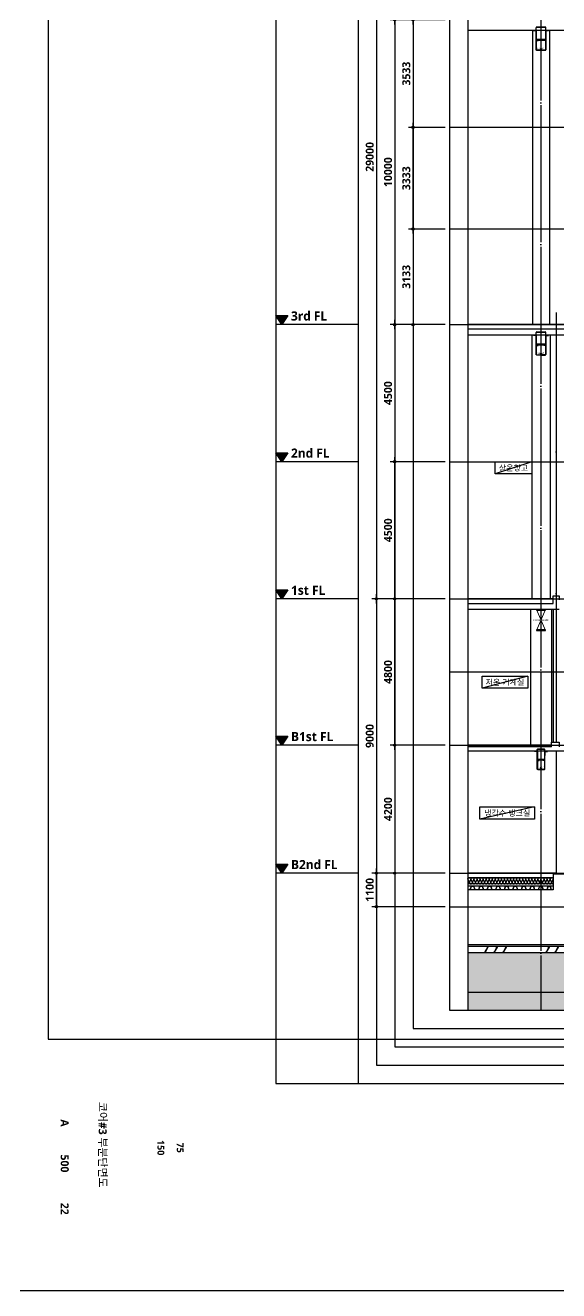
# Model space of a CAD drawing. Header units: millimetres. Extents: x 0 to 356400, y 0 to 68257.
# Drawn here: x 89850 to 107356, y 0 to 41518 of the extents above; entities that cross this region are included whole.
import ezdxf
from ezdxf.enums import TextEntityAlignment as Align

# ---------------------------------------------------------------- set-up
doc = ezdxf.new("R2010")
doc.units = ezdxf.units.MM
doc.header["$LTSCALE"] = 75
doc.linetypes.add('CEN', pattern=[62, 60, -1, 0, -1])
doc.layers.get('Defpoints').update_dxf_attribs({"color": 161})
for name, color, linetype in [('##좌굴방지', 6, 'Continuous'), ('8', 8, 'Continuous'), ('A-ANNO-GRA2', 4, 'Continuous'), ('A-ANNO-TEXT1', 7, 'Continuous'), ('A-ANNO-TITL', 7, 'Continuous'), ('A-CEN', 1, 'CEN'), ('A-FIN-TYP1', 6, 'Continuous'), ('A-FLOR-GW', 6, 'Continuous'), ('A-INSUL', 9, 'Continuous'), ('A-SECT-DRBD', 4, 'Continuous'), ('A-SECT-MATR1', 4, 'Continuous'), ('A-SECT-MATR1-PAT', 8, 'Continuous'), ('A-SECT-MATR2', 6, 'Continuous'), ('A-ST-AXIS-CEN', 252, 'CEN'), ('A-ST-AXIS-DIM', 7, 'Continuous'), ('A-ST-CONC', 2, 'Continuous'), ('ELE3', 4, 'Continuous'), ('철골', 2, 'Continuous')]:
    doc.layers.add(name, color=color, linetype=linetype)
doc.layers.add('A-XXXX-NPLT', color=144, linetype='Continuous', lineweight=15, plot=False)
for name, color, linetype, plot in [('Defpoint', 161, 'Continuous', False), ('G(그리드1)', 185, 'Continuous', False), ('G(그리드2)', 235, 'Continuous', False)]:
    doc.layers.add(name, color=color, linetype=linetype, plot=plot)
doc.styles.add('SH_대대리576', font='')
doc.styles.add('SH_진천_나눔', font='NanumGothicBold.ttf')
doc.styles.get("Standard").update_dxf_attribs({"font": 'arial.ttf'})
doc.styles.add('맑은고딕', font='malgun.ttf')
doc.styles.add('성본리_나눔BO', font='')
doc.styles.get('SH_대대리576').set_extended_font_data('NanumGothic', bold=True)
doc.styles.get('성본리_나눔BO').set_extended_font_data('NanumGothic', bold=True)
doc.dimstyles.new('SHP 75', dxfattribs={"dimscale": 75, "dimtxt": 3.5, "dimasz": 1, "dimexe": 2, "dimexo": 2, "dimgap": 1, "dimtad": 1, "dimdec": 0, "dimzin": 0, "dimdsep": 46, "dimtxsty": 'SH_대대리576', "dimblk": 'DIMDOT', "dimcen": 0.09, "dimclrd": 256, "dimclre": 256, "dimclrt": 3, "dimadec": 0, "dimazin": 1, "dimtfac": 1, "dimtdec": 0, "dimtix": 1, "dimtmove": 2, "dimatfit": 0, "dimldrblk": 'DIMDOT', "dimfxl": 1, "dimtfillclr": 3, "dimtolj": 1, "dimtzin": 0, "dimlwd": -1, "dimlwe": -1, "dimarcsym": 0})
pattern_1 = [(45, (-6816.6069, -6684.5902), (-0.25, 0.25), [])]
pattern_2 = [(45, (-26621.6069, -1604.5902), (-0.25, 0.25), [])]

# ---------------------------------------------------------------- blocks, each defined once
blk = doc.blocks.new('DIMDOT')
at = {"color": 0}
blk.add_line((-2, 0), (2, 0), dxfattribs=at)
for radius in [0.5, 0.25]:
    blk.add_circle((0, 0), radius, dxfattribs=at)
blk = doc.blocks.new('*D1391')
at = {"layer": 'A-ST-AXIS-DIM'}
for p, q in [((103625, 41700), (101825, 41700)), ((101975, 41625), (101975, 31775)), ((103625, 31700), (101825, 31700))]:
    blk.add_line(p, q, dxfattribs=at)
at = {"layer": 'Defpoints', "color": 0}
for p in [(103775, 41700), (101975, 31700), (103775, 31700)]:
    blk.add_point(p, dxfattribs=at)
at = {"layer": 'A-ST-AXIS-DIM', "linetype": 'ByBlock', "xscale": 75, "yscale": 75, "zscale": 75}
for p, rotation in [((101975, 41700), 90), ((101975, 31700), 270)]:
    blk.add_blockref('DIMDOT', p, dxfattribs=dict(at, rotation=rotation))
at = {"layer": 'A-ST-AXIS-DIM', "color": 3, "insert": (101756, 36700), "char_height": 262.5, "attachment_point": 5, "rotation": 90, "style": 'SH_진천_나눔'}
blk.add_mtext('\\A1;10000', dxfattribs=at)
blk = doc.blocks.new('*D1392')
at = {"layer": 'A-ST-AXIS-DIM'}
for p, q in [((103625, 27200), (101825, 27200)), ((101975, 22775), (101975, 27125)), ((103625, 22700), (101825, 22700))]:
    blk.add_line(p, q, dxfattribs=at)
at = {"layer": 'Defpoints', "color": 0}
for p in [(101975, 27200), (103775, 27200), (103775, 22700)]:
    blk.add_point(p, dxfattribs=at)
at = {"layer": 'A-ST-AXIS-DIM', "linetype": 'ByBlock', "xscale": 75, "yscale": 75, "zscale": 75}
for p, rotation in [((101975, 27200), 90), ((101975, 22700), 270)]:
    blk.add_blockref('DIMDOT', p, dxfattribs=dict(at, rotation=rotation))
at = {"layer": 'A-ST-AXIS-DIM', "color": 3, "insert": (101756, 24950), "char_height": 262.5, "attachment_point": 5, "rotation": 90, "style": 'SH_진천_나눔'}
blk.add_mtext('\\A1;4500', dxfattribs=at)
blk = doc.blocks.new('*D1393')
at = {"layer": 'A-ST-AXIS-DIM'}
for p, q in [((103625, 17900), (101825, 17900)), ((101975, 17825), (101975, 13775)), ((103625, 13700), (101825, 13700))]:
    blk.add_line(p, q, dxfattribs=at)
at = {"layer": 'Defpoints', "color": 0}
for p in [(103775, 17900), (101975, 13700), (103775, 13700)]:
    blk.add_point(p, dxfattribs=at)
at = {"layer": 'A-ST-AXIS-DIM', "linetype": 'ByBlock', "xscale": 75, "yscale": 75, "zscale": 75}
for p, rotation in [((101975, 17900), 90), ((101975, 13700), 270)]:
    blk.add_blockref('DIMDOT', p, dxfattribs=dict(at, rotation=rotation))
at = {"layer": 'A-ST-AXIS-DIM', "color": 3, "insert": (101756, 15800), "char_height": 262.5, "attachment_point": 5, "rotation": 90, "style": 'SH_진천_나눔'}
blk.add_mtext('\\A1;4200', dxfattribs=at)
blk = doc.blocks.new('*D1394')
at = {"layer": 'A-ST-AXIS-DIM'}
for p, q in [((103625, 22700), (101825, 22700)), ((101975, 17975), (101975, 22625)), ((103625, 17900), (101825, 17900))]:
    blk.add_line(p, q, dxfattribs=at)
at = {"layer": 'Defpoints', "color": 0}
for p in [(101975, 22700), (103775, 22700), (103775, 17900)]:
    blk.add_point(p, dxfattribs=at)
at = {"layer": 'A-ST-AXIS-DIM', "linetype": 'ByBlock', "xscale": 75, "yscale": 75, "zscale": 75}
for p, rotation in [((101975, 22700), 90), ((101975, 17900), 270)]:
    blk.add_blockref('DIMDOT', p, dxfattribs=dict(at, rotation=rotation))
at = {"layer": 'A-ST-AXIS-DIM', "color": 3, "insert": (101755, 20300), "char_height": 262.5, "attachment_point": 5, "rotation": 90, "style": 'SH_진천_나눔'}
blk.add_mtext('\\A1;4800', dxfattribs=at)
blk = doc.blocks.new('*D1395')
at = {"layer": 'A-ST-AXIS-DIM'}
for p, q in [((103625, 13700), (101225, 13700)), ((101375, 12675), (101375, 13625)), ((103625, 12600), (101225, 12600))]:
    blk.add_line(p, q, dxfattribs=at)
at = {"layer": 'Defpoints', "color": 0}
for p in [(101375, 13700), (103775, 13700), (103775, 12600)]:
    blk.add_point(p, dxfattribs=at)
at = {"layer": 'A-ST-AXIS-DIM', "linetype": 'ByBlock', "xscale": 75, "yscale": 75, "zscale": 75}
for p, rotation in [((101375, 13700), 90), ((101375, 12600), 270)]:
    blk.add_blockref('DIMDOT', p, dxfattribs=dict(at, rotation=rotation))
at = {"layer": 'A-ST-AXIS-DIM', "color": 3, "insert": (101156, 13150), "char_height": 262.5, "attachment_point": 5, "rotation": 90, "style": 'SH_진천_나눔'}
blk.add_mtext('\\A1;1100', dxfattribs=at)
blk = doc.blocks.new('*D1396')
at = {"layer": 'A-ST-AXIS-DIM'}
for p, q in [((103625, 51700), (101225, 51700)), ((101375, 51625), (101375, 22775)), ((103625, 22700), (101225, 22700))]:
    blk.add_line(p, q, dxfattribs=at)
at = {"layer": 'Defpoints', "color": 0}
for p in [(103775, 51700), (101375, 22700), (103775, 22700)]:
    blk.add_point(p, dxfattribs=at)
at = {"layer": 'A-ST-AXIS-DIM', "linetype": 'ByBlock', "xscale": 75, "yscale": 75, "zscale": 75}
for p, rotation in [((101375, 51700), 90), ((101375, 22700), 270)]:
    blk.add_blockref('DIMDOT', p, dxfattribs=dict(at, rotation=rotation))
at = {"layer": 'A-ST-AXIS-DIM', "color": 3, "insert": (101155, 37200), "char_height": 262.5, "attachment_point": 5, "rotation": 90, "style": 'SH_진천_나눔'}
blk.add_mtext('\\A1;29000', dxfattribs=at)
blk = doc.blocks.new('*D1397')
at = {"layer": 'A-ST-AXIS-DIM'}
for p, q in [((103625, 22700), (101225, 22700)), ((101375, 22625), (101375, 13775)), ((103625, 13700), (101225, 13700))]:
    blk.add_line(p, q, dxfattribs=at)
at = {"layer": 'Defpoints', "color": 0}
for p in [(103775, 22700), (101375, 13700), (103775, 13700)]:
    blk.add_point(p, dxfattribs=at)
at = {"layer": 'A-ST-AXIS-DIM', "linetype": 'ByBlock', "xscale": 75, "yscale": 75, "zscale": 75}
for p, rotation in [((101375, 22700), 90), ((101375, 13700), 270)]:
    blk.add_blockref('DIMDOT', p, dxfattribs=dict(at, rotation=rotation))
at = {"layer": 'A-ST-AXIS-DIM', "color": 3, "insert": (101155, 18200), "char_height": 262.5, "attachment_point": 5, "rotation": 90, "style": 'SH_진천_나눔'}
blk.add_mtext('\\A1;9000', dxfattribs=at)
blk = doc.blocks.new('*D1407')
at = {"layer": 'A-ST-AXIS-DIM'}
for p, q in [((103625, 31700), (101825, 31700)), ((101975, 31625), (101975, 27275)), ((103625, 27200), (101825, 27200))]:
    blk.add_line(p, q, dxfattribs=at)
at = {"layer": 'Defpoints', "color": 0}
for p in [(103775, 31700), (101975, 27200), (103775, 27200)]:
    blk.add_point(p, dxfattribs=at)
at = {"layer": 'A-ST-AXIS-DIM', "linetype": 'ByBlock', "xscale": 75, "yscale": 75, "zscale": 75}
for p, rotation in [((101975, 31700), 90), ((101975, 27200), 270)]:
    blk.add_blockref('DIMDOT', p, dxfattribs=dict(at, rotation=rotation))
at = {"layer": 'A-ST-AXIS-DIM', "color": 3, "insert": (101756, 29450), "char_height": 262.5, "attachment_point": 5, "rotation": 90, "style": 'SH_진천_나눔'}
blk.add_mtext('\\A1;4500', dxfattribs=at)
blk = doc.blocks.new('*D2237')
at = {"layer": 'A-ST-AXIS-DIM'}
for p, q in [((103625, 38167), (102425, 38167)), ((102575, 34908), (102575, 38092)), ((103625, 34833), (102425, 34833))]:
    blk.add_line(p, q, dxfattribs=at)
at = {"layer": 'Defpoints', "color": 0}
for p in [(102575, 38167), (103775, 38167), (103775, 34833)]:
    blk.add_point(p, dxfattribs=at)
at = {"layer": 'A-ST-AXIS-DIM', "linetype": 'ByBlock', "xscale": 75, "yscale": 75, "zscale": 75}
for p, rotation in [((102575, 38167), 90), ((102575, 34833), 270)]:
    blk.add_blockref('DIMDOT', p, dxfattribs=dict(at, rotation=rotation))
at = {"layer": 'A-ST-AXIS-DIM', "color": 3, "insert": (102355, 36500), "char_height": 262.5, "attachment_point": 5, "rotation": 90, "style": 'SH_진천_나눔'}
blk.add_mtext('\\A1;3333', dxfattribs=at)
blk = doc.blocks.new('*D2238')
at = {"layer": 'A-ST-AXIS-DIM'}
for p, q in [((103625, 34833), (102425, 34833)), ((102575, 34758), (102575, 31775)), ((103625, 31700), (102425, 31700))]:
    blk.add_line(p, q, dxfattribs=at)
at = {"layer": 'Defpoints', "color": 0}
for p in [(103775, 34833), (102575, 31700), (103775, 31700)]:
    blk.add_point(p, dxfattribs=at)
at = {"layer": 'A-ST-AXIS-DIM', "linetype": 'ByBlock', "xscale": 75, "yscale": 75, "zscale": 75}
for p, rotation in [((102575, 34833), 90), ((102575, 31700), 270)]:
    blk.add_blockref('DIMDOT', p, dxfattribs=dict(at, rotation=rotation))
at = {"layer": 'A-ST-AXIS-DIM', "color": 3, "insert": (102355, 33267), "char_height": 262.5, "attachment_point": 5, "rotation": 90, "style": 'SH_진천_나눔'}
blk.add_mtext('\\A1;3133', dxfattribs=at)
blk = doc.blocks.new('Level - GL_Architecture-538196-단면도-1')
at = {"layer": 'A-ST-AXIS-DIM'}
blk.add_hatch(color=256, dxfattribs=at).paths.add_polyline_path([(-50691, 1188), (-49899, 0), (-49107, 1188)], flags=0)
for p, q in [((-50691, 1188), (-49107, 1188)), ((-49899, 0), (-50691, 1188)), ((-49107, 1188), (-49899, 0)), ((-39756, 0), (-50691, 0))]:
    blk.add_line(p, q, dxfattribs=at)
blk = doc.blocks.new('*D5247')
at = {"layer": 'A-ST-AXIS-DIM'}
for p, q in [((103625, 41700), (102425, 41700)), ((102575, 41625), (102575, 38242)), ((103625, 38167), (102425, 38167))]:
    blk.add_line(p, q, dxfattribs=at)
at = {"layer": 'Defpoints', "color": 0}
for p in [(103775, 41700), (102575, 38167), (103775, 38167)]:
    blk.add_point(p, dxfattribs=at)
at = {"layer": 'A-ST-AXIS-DIM', "linetype": 'ByBlock', "xscale": 75, "yscale": 75, "zscale": 75}
for p, rotation in [((102575, 41700), 90), ((102575, 38167), 270)]:
    blk.add_blockref('DIMDOT', p, dxfattribs=dict(at, rotation=rotation))
at = {"layer": 'A-ST-AXIS-DIM', "color": 3, "insert": (102355, 39933), "char_height": 262.5, "attachment_point": 5, "rotation": 90, "style": 'SH_진천_나눔'}
blk.add_mtext('\\A1;3533', dxfattribs=at)
blk = doc.blocks.new('G$C3707BF29')
h = blk.add_hatch()
h.set_pattern_fill('ANSI31', color=252, scale=0.1, angle=45, style=0)
h.set_pattern_definition(pattern_1)
h.paths.add_polyline_path([(84, 594), (84, 629), (90, 629), (90, 594)])
h = blk.add_hatch()
h.set_pattern_fill('ANSI31', color=252, scale=0.1, angle=45, style=0)
h.set_pattern_definition(pattern_1)
h.paths.add_polyline_path([(184, 675), (234, 675), (234, 669), (184, 669)])
h = blk.add_hatch()
h.set_pattern_fill('ANSI31', color=252, scale=0.1, angle=45, style=0)
h.set_pattern_definition(pattern_1)
h.paths.add_polyline_path([(334, 594), (334, 629), (328, 629), (328, 594)])
at = {"layer": '##좌굴방지'}
for points in [[(328, 302), (90, 302), (90, 296), (150, 296), (150, 302)], [(98, 302), (98, 342), (320, 342), (320, 302)], [(328, 302), (328, 296), (268, 296), (268, 302)]]:
    blk.add_lwpolyline(points, dxfattribs=at)
at = {"color": 2, "linetype": 'Continuous'}
for p, q in [((84, 594), (84, 654)), ((84, 594), (90, 594)), ((90, 594), (90, 654)), ((105, 675), (313, 675)), ((105, 669), (313, 669)), ((328, 594), (328, 654)), ((334, 594), (328, 594)), ((334, 594), (334, 654))]:
    blk.add_line(p, q, dxfattribs=at)
at = {"color": 7, "linetype": 'Continuous'}
for p, q in [((84, 575), (84, 465)), ((334, 575), (334, 465))]:
    blk.add_line(p, q, dxfattribs=at)
at = {"color": 3, "linetype": 'Continuous'}
for p, q in [((109, 675), (109, 684)), ((109, 684), (309, 684)), ((109, 675), (309, 675)), ((309, 675), (309, 684))]:
    blk.add_line(p, q, dxfattribs=at)
at = {"color": 2, "linetype": 'Continuous'}
for points in [[(191, 54), (196, 56), (208, 24, -0.520567), (191, 0), (102, 0, -0.414214), (84, 18), (84, 580, 0.413373), (70, 594), (0, 594), (0, 600), (70, 600, -0.413938), (90, 580), (90, 18, 0.414214), (102, 6), (191, 6, 0.520567), (202, 22)], [(227, 54), (222, 56), (210, 24, 0.520567), (227, 0), (316, 0, 0.414214), (334, 18), (334, 580, -0.413373), (348, 594), (418, 594), (418, 600), (348, 600, 0.413938), (328, 580), (328, 18, -0.414214), (316, 6), (227, 6, -0.520567), (216, 22)]]:
    blk.add_lwpolyline(points, format="xyb", close=True, dxfattribs=at)
for centre, radius, start, end in [((105, 654), 21, 90, 180), ((105, 654), 15, 90, 180), ((313, 654), 21, 0, 90), ((313, 654), 15, 0, 90)]:
    blk.add_arc(centre, radius, start, end, dxfattribs=at)
at = {"layer": 'Defpoint', "linetype": 'Continuous'}
for s, p in [('AG8B (-1)', (102, 73)), ('250 X 750', (102, 33))]:
    blk.add_text(s, height=30, dxfattribs=at).set_placement(p, align=Align.MIDDLE_LEFT)
blk = doc.blocks.new('G$C1B3F12B4')
at = {"layer": 'A-XXXX-NPLT'}
for p, q in [((112, 0), (412, 692)), ((412, 0), (112, 692))]:
    blk.add_line(p, q, dxfattribs=at)
at = {"layer": '철골', "ltscale": 3}
blk.add_lwpolyline([(112, 692), (112, 672), (227, 672, -0.414214), (255, 644), (255, 48, -0.414214), (227, 20), (112, 20), (112, 0), (412, 0), (412, 20), (296, 20, -0.414214), (268, 48), (268, 644, -0.414214), (296, 672), (412, 672), (412, 692)], format="xyb", close=True, dxfattribs=at)
at = {"layer": 'A-XXXX-NPLT', "style": '맑은고딕'}
blk.add_text('1 SG24(692x300)', height=50, dxfattribs=at).set_placement((258, 338), align=Align.MIDDLE)
blk = doc.blocks.new('G$C802A568B')
h = blk.add_hatch()
h.set_pattern_fill('ANSI31', color=252, scale=0.1, angle=45, style=0)
h.set_pattern_definition(pattern_2)
h.paths.add_polyline_path([(84, 645), (84, 695), (90, 695), (90, 645)])
h = blk.add_hatch()
h.set_pattern_fill('ANSI31', color=252, scale=0.1, angle=45, style=0)
h.set_pattern_definition(pattern_2)
h.paths.add_polyline_path([(219, 760), (269, 760), (269, 754), (219, 754)])
h = blk.add_hatch()
h.set_pattern_fill('ANSI31', color=252, scale=0.1, angle=45, style=0)
h.set_pattern_definition(pattern_2)
h.paths.add_polyline_path([(404, 645), (404, 695), (398, 695), (398, 645)])
at = {"layer": '##좌굴방지'}
for points in [[(398, 322), (90, 322), (90, 316), (150, 316), (150, 322)], [(98, 322), (98, 362), (390, 362), (390, 322)], [(398, 322), (398, 316), (338, 316), (338, 322)]]:
    blk.add_lwpolyline(points, dxfattribs=at)
at = {"color": 2, "linetype": 'Continuous'}
for p, q in [((84, 645), (84, 739)), ((84, 645), (90, 645)), ((90, 645), (90, 739)), ((105, 760), (383, 760)), ((105, 754), (383, 754)), ((398, 645), (398, 739)), ((404, 645), (398, 645)), ((404, 645), (404, 739))]:
    blk.add_line(p, q, dxfattribs=at)
at = {"color": 7, "linetype": 'Continuous'}
for p, q in [((84, 625), (84, 515)), ((404, 625), (404, 515))]:
    blk.add_line(p, q, dxfattribs=at)
at = {"color": 3, "linetype": 'Continuous'}
for p, q in [((109, 760), (109, 766)), ((109, 766), (379, 766)), ((109, 760), (379, 760)), ((379, 760), (379, 766))]:
    blk.add_line(p, q, dxfattribs=at)
at = {"color": 2, "linetype": 'Continuous'}
for points in [[(226, 54), (231, 56), (243, 24, -0.520567), (226, 0), (102, 0, -0.414214), (84, 18), (84, 630, 0.413373), (70, 644), (0, 644), (0, 650), (70, 650, -0.413938), (90, 630), (90, 18, 0.414214), (102, 6), (226, 6, 0.520567), (237, 22)], [(262, 54), (257, 56), (245, 24, 0.520567), (262, 0), (386, 0, 0.414214), (404, 18), (404, 630, -0.413373), (418, 644), (488, 644), (488, 650), (418, 650, 0.413938), (398, 630), (398, 18, -0.414214), (386, 6), (262, 6, -0.520567), (251, 22)]]:
    blk.add_lwpolyline(points, format="xyb", close=True, dxfattribs=at)
for centre, radius, start, end in [((105, 739), 21, 90, 180), ((105, 739), 15, 90, 180), ((383, 739), 21, 0, 90), ((383, 739), 15, 0, 90)]:
    blk.add_arc(centre, radius, start, end, dxfattribs=at)
at = {"layer": 'Defpoint', "linetype": 'Continuous'}
for s, p in [('AG1B (1,3,4)', (102, 73)), ('320 X 850', (102, 33))]:
    blk.add_text(s, height=30, dxfattribs=at).set_placement(p, align=Align.MIDDLE_LEFT)

msp = doc.modelspace()

# ---------------------------------------------------------------- hatches: boundary and pattern name
at = {"layer": '8', "transparency": 33554687}
h = msp.add_hatch(color=256, dxfattribs=at)
h.dxf.hatch_style = 1
h.paths.add_polyline_path([(104375, 11090), (104375, 9800), (104375, 9200), (121675, 9200), (121675, 10240), (116815, 10240), (116815, 10310), (108592.2, 10310), (107812.2, 11090)])

# ---------------------------------------------------------------- linework, layer by layer
at = {"layer": '8'}
msp.add_lwpolyline([(104375, 11090), (104375, 9800), (104375, 9200), (121675, 9200), (121675, 10240), (116815, 10240), (116815, 10310), (108592.2, 10310), (107812.2, 11090)], close=True, dxfattribs=at)
at = {"layer": 'A-ANNO-GRA2'}
for points in [[(105273.5, 27200), (106473.5, 27200), (106473.5, 26801.8), (105273.5, 26801.8)], [(104842.1, 20165), (106342.1, 20165), (106342.1, 19766.9), (104842.1, 19766.9)], [(104765.2, 15874.1), (106565.2, 15874.1), (106565.2, 15475.9), (104765.2, 15475.9)]]:
    msp.add_lwpolyline(points, close=True, dxfattribs=at)
at = {"layer": 'A-CEN'}
for p, q in [((107275, 32100), (107275, 21900)), ((103775, 31700), (121675, 31700)), ((103775, 27200), (121675, 27200)), ((103775, 22700), (121675, 22700)), ((103775, 20300), (121675, 20300)), ((103775, 17900), (121675, 17900)), ((103775, 13700), (121675, 13700)), ((103775, 12600), (112425, 12600))]:
    msp.add_line(p, q, dxfattribs=at)
for points in [[(121675, 38166.7), (103775, 38166.7)], [(121675, 34833.3), (103775, 34833.3)]]:
    msp.add_lwpolyline(points, dxfattribs=at)
at = {"layer": 'A-FIN-TYP1'}
for p, q in [((110275, 31700), (104375, 31700)), ((107175, 22700), (104375, 22700))]:
    msp.add_line(p, q, dxfattribs=at)
at = {"layer": 'A-FLOR-GW'}
for p, q in [((107275, 31400), (107275, 22800)), ((107275, 22350), (107275, 18000)), ((107275, 17700), (107275, 13670))]:
    msp.add_line(p, q, dxfattribs=at)
at = {"layer": 'A-INSUL'}
msp.add_lwpolyline([(104375, 13350, 0.4142136), (104425, 13400), (104375, 13500, -0.4142136), (104425, 13550, -0.4142136), (104475, 13500), (104425, 13400, 0.4142136), (104475, 13350, 0.4142136), (104525, 13400), (104475, 13500, -0.4142136), (104525, 13550, -0.4142136), (104575, 13500), (104525, 13400, 0.4142136), (104575, 13350, 0.4142136), (104625, 13400), (104575, 13500, -0.4142136), (104625, 13550, -0.4142136), (104675, 13500), (104625, 13400, 0.4142136), (104675, 13350, 0.4142136), (104725, 13400), (104675, 13500, -0.4142136), (104725, 13550, -0.4142136), (104775, 13500), (104725, 13400, 0.4142136), (104775, 13350, 0.4142136), (104825, 13400), (104775, 13500, -0.4142136), (104825, 13550, -0.4142136), (104875, 13500), (104825, 13400, 0.4142136), (104875, 13350, 0.4142136), (104925, 13400), (104875, 13500, -0.4142136), (104925, 13550, -0.4142136), (104975, 13500), (104925, 13400, 0.4142136), (104975, 13350, 0.4142136), (105025, 13400), (104975, 13500, -0.4142136), (105025, 13550, -0.4142136), (105075, 13500), (105025, 13400, 0.4142136), (105075, 13350, 0.4142136), (105125, 13400), (105075, 13500, -0.4142136), (105125, 13550, -0.4142136), (105175, 13500), (105125, 13400, 0.4142136), (105175, 13350, 0.4142136), (105225, 13400), (105175, 13500, -0.4142136), (105225, 13550, -0.4142136), (105275, 13500), (105225, 13400, 0.4142136), (105275, 13350, 0.4142136), (105325, 13400), (105275, 13500, -0.4142136), (105325, 13550, -0.4142136), (105375, 13500), (105325, 13400, 0.4142136), (105375, 13350, 0.4142136), (105425, 13400), (105375, 13500, -0.4142136), (105425, 13550, -0.4142136), (105475, 13500), (105425, 13400, 0.4142136), (105475, 13350, 0.4142136), (105525, 13400), (105475, 13500, -0.4142136), (105525, 13550, -0.4142136), (105575, 13500), (105525, 13400, 0.4142136), (105575, 13350, 0.4142136), (105625, 13400), (105575, 13500, -0.4142136), (105625, 13550, -0.4142136), (105675, 13500), (105625, 13400, 0.4142136), (105675, 13350, 0.4142136), (105725, 13400), (105675, 13500, -0.4142136), (105725, 13550, -0.4142136), (105775, 13500), (105725, 13400, 0.4142136), (105775, 13350, 0.4142136), (105825, 13400), (105775, 13500, -0.4142136), (105825, 13550, -0.4142136), (105875, 13500), (105825, 13400, 0.4142136), (105875, 13350, 0.4142136), (105925, 13400), (105875, 13500, -0.4142136), (105925, 13550, -0.4142136), (105975, 13500), (105925, 13400, 0.4142136), (105975, 13350, 0.4142136), (106025, 13400), (105975, 13500, -0.4142136), (106025, 13550, -0.4142136), (106075, 13500), (106025, 13400, 0.4142136), (106075, 13350, 0.4142136), (106125, 13400), (106075, 13500, -0.4142136), (106125, 13550, -0.4142136), (106175, 13500), (106125, 13400, 0.4142136), (106175, 13350, 0.4142136), (106225, 13400), (106175, 13500, -0.4142136), (106225, 13550, -0.4142136), (106275, 13500), (106225, 13400, 0.4142136), (106275, 13350, 0.4142136), (106325, 13400), (106275, 13500, -0.4142136), (106325, 13550, -0.4142136), (106375, 13500), (106325, 13400, 0.4142136), (106375, 13350, 0.4142136), (106425, 13400), (106375, 13500, -0.4142136), (106425, 13550, -0.4142136), (106475, 13500), (106425, 13400, 0.4142136), (106475, 13350, 0.4142136), (106525, 13400), (106475, 13500, -0.4142136), (106525, 13550, -0.4142136), (106575, 13500), (106525, 13400, 0.4142136), (106575, 13350, 0.4142136), (106625, 13400), (106575, 13500, -0.4142136), (106625, 13550, -0.4142136), (106675, 13500), (106625, 13400, 0.4142136), (106675, 13350, 0.4142136), (106725, 13400), (106675, 13500, -0.4142136), (106725, 13550, -0.4142136), (106775, 13500), (106725, 13400, 0.4142136), (106775, 13350, 0.4142136), (106825, 13400), (106775, 13500, -0.4142136), (106825, 13550, -0.4142136), (106875, 13500), (106825, 13400, 0.4142136), (106875, 13350, 0.4142136), (106925, 13400), (106875, 13500, -0.4142136), (106925, 13550, -0.4142136), (106975, 13500), (106925, 13400, 0.4142136), (106975, 13350, 0.4142136), (107025, 13400), (106975, 13500, -0.4142136), (107025, 13550, -0.4142136), (107075, 13500), (107025, 13400, 0.4142136), (107075, 13350, 0.4142136), (107125, 13400), (107075, 13500, -0.4142136), (107125, 13550, -0.4142136), (107175, 13500), (107125, 13400, 0.4142136), (107175, 13350, 0.4142136)], format="xyb", dxfattribs=at)
at = {"layer": 'A-SECT-DRBD'}
for points in [[(107175, 13155.3), (107121.2, 13155.3), (107081.7, 13270), (107001.7, 13270), (106962.2, 13155.3), (106854.5, 13155.3), (106815, 13270), (106721.7, 13270), (106682.2, 13155.3), (106574.5, 13155.3), (106535, 13270), (106441.7, 13270), (106402.2, 13155.3), (106294.5, 13155.3), (106255, 13270), (106161.7, 13270), (106122.3, 13155.3), (106014.5, 13155.3), (105975, 13270), (105881.7, 13270), (105842.3, 13155.3), (105734.5, 13155.3), (105695, 13270), (105601.7, 13270), (105562.2, 13155.3), (105454.5, 13155.3), (105415, 13270), (105321.7, 13270), (105282.2, 13155.3), (105174.4, 13155.3), (105135, 13270), (105041.7, 13270), (105002.2, 13155.3), (104894.4, 13155.3), (104855, 13270), (104761.7, 13270), (104722.2, 13155.3), (104614.5, 13155.3), (104575, 13270), (104481.7, 13270), (104442.2, 13155.3), (104375, 13155.3)], [(107175, 13150), (107117.4, 13150), (107077.9, 13264.7), (107005.5, 13264.7), (106966, 13150), (106850.7, 13150), (106811.2, 13264.7), (106725.5, 13264.7), (106686, 13150), (106570.7, 13150), (106531.2, 13264.7), (106445.5, 13264.7), (106406, 13150), (106290.7, 13150), (106251.2, 13264.7), (106165.5, 13264.7), (106126.1, 13150), (106010.7, 13150), (105971.2, 13264.7), (105885.5, 13264.7), (105846.1, 13150), (105730.7, 13150), (105691.2, 13264.7), (105605.5, 13264.7), (105566, 13150), (105450.7, 13150), (105411.2, 13264.7), (105325.5, 13264.7), (105286, 13150), (105170.6, 13150), (105131.2, 13264.7), (105045.5, 13264.7), (105006, 13150), (104890.6, 13150), (104851.2, 13264.7), (104765.5, 13264.7), (104726, 13150), (104610.7, 13150), (104571.2, 13264.7), (104485.5, 13264.7), (104446, 13150), (104375, 13150)]]:
    msp.add_lwpolyline(points, dxfattribs=at)
at = {"layer": 'A-SECT-MATR1'}
for p, q in [((107125, 22350), (107125, 18000)), ((107175, 21300), (107175, 18000)), ((107125, 17900), (104375, 17900)), ((107275, 13700), (104375, 13700)), ((107175, 13550), (104375, 13550)), ((107175, 13350), (104375, 13350)), ((107175, 13270), (104375, 13270))]:
    msp.add_line(p, q, dxfattribs=at)
at = {"layer": 'A-SECT-MATR1-PAT'}
for points in [[(105043.4, 11290), (104928, 11090), (104945.3, 11120), (104962.6, 11090), (104945.3, 11120), (105026.1, 11260), (105008.8, 11290)], [(105343.4, 11290), (105228, 11090), (105245.3, 11120), (105262.6, 11090), (105245.3, 11120), (105326.1, 11260), (105308.8, 11290)], [(105643.4, 11290), (105528, 11090), (105545.3, 11120), (105562.6, 11090), (105545.3, 11120), (105626.1, 11260), (105608.8, 11290)], [(107049.9, 11290), (106934.5, 11090), (106951.8, 11120), (106969.1, 11090), (106951.8, 11120), (107032.6, 11260), (107015.3, 11290)], [(107349.9, 11290), (107234.5, 11090), (107251.8, 11120), (107269.1, 11090), (107251.8, 11120), (107332.6, 11260), (107315.3, 11290)]]:
    msp.add_lwpolyline(points, dxfattribs=at)
at = {"layer": 'A-SECT-MATR2'}
for p, q in [((107895, 11290), (104375, 11290)), ((107812.2, 11090), (104375, 11090))]:
    msp.add_line(p, q, dxfattribs=at)
at = {"layer": 'A-ST-AXIS-CEN'}
msp.add_line((106775, 57500), (106775, 9200), dxfattribs=at)
at = {"layer": 'A-ST-CONC'}
for p, q in [((110275, 41350), (104375, 41350)), ((110275, 31550), (104375, 31550)), ((110275, 31350), (104375, 31350)), ((106375, 22350), (104375, 22350)), ((107375, 22350), (104375, 22350)), ((107125, 17850), (104375, 17850)), ((110275, 17700), (104375, 17700)), ((110275, 13670), (107175, 13670)), ((107175, 13670), (107175, 13150)), ((107175, 13150), (104375, 13150)), ((108775, 11350), (104375, 11350))]:
    msp.add_line(p, q, dxfattribs=at)
for points in [[(104375, 22550), (107175, 22550), (107175, 22670)], [(104375, 22550), (106375, 22550)], [(107175, 22670), (107175, 22700), (107175, 22800), (107375, 22800), (107375, 22670)], [(107175, 22550), (107175, 22550), (107175, 22670)], [(107125, 17850), (107125, 17900), (107125, 18000), (107375, 18000), (107375, 17850)]]:
    msp.add_lwpolyline(points, dxfattribs=at)
at = {"layer": 'Defpoint'}
for points in [[(133650, 63000), (133650, 0), (89100, 0), (89100, 63000)], [(90600, 61500), (90600, 8250), (132150, 8250), (132150, 61500)]]:
    msp.add_lwpolyline(points, close=True, dxfattribs=at)
at = {"layer": 'ELE3'}
for p, q in [((106496, 41350), (106496, 31700)), ((107054, 41350), (107054, 31700)), ((106471, 31350), (106471, 22700)), ((107075, 31350), (107075, 22700)), ((106426, 22350), (106426, 17900)), ((107175, 22350), (107175, 18000))]:
    msp.add_line(p, q, dxfattribs=at)
at = {"layer": 'G(그리드1)'}
for points in [[(124675, 59900), (98075, 59900), (98075, 6800), (124675, 6800)], [(124675, 59900), (100775, 59900), (100775, 6800), (124675, 6800)], [(124075, 59300), (101375, 59300), (101375, 7400), (124075, 7400)], [(123475, 58700), (101975, 58700), (101975, 8000), (123475, 8000)], [(122875, 58100), (102575, 58100), (102575, 8600), (122875, 8600)], [(121675, 57500), (103775, 57500), (103775, 9200), (121675, 9200)]]:
    msp.add_lwpolyline(points, close=True, dxfattribs=at)
at = {"layer": 'G(그리드2)'}
for p, q in [((106473.5, 27200), (105273.5, 26801.8)), ((106342.1, 20165), (104842.1, 19766.9)), ((106565.2, 15874.1), (104765.2, 15475.9))]:
    msp.add_line(p, q, dxfattribs=at)
msp.add_lwpolyline([(121075, 56900), (104375, 56900), (104375, 9800), (121075, 9800)], close=True, dxfattribs=at)

# ---------------------------------------------------------------- block references
for name, p in [('G$C802A568B', (106531, 40700)), ('G$C802A568B', (106531, 30700)), ('G$C1B3F12B4', (106513, 21658)), ('G$C3707BF29', (106566, 17100))]:
    msp.add_blockref(name, p)
at = {"layer": 'A-ST-AXIS-DIM', "xscale": 0.2469135802469135, "yscale": 0.2469135802469135, "zscale": 0.2469135802469135}
for p in [(110591.2, 31700), (110591.2, 31700), (110591.2, 27200), (110591.2, 27200), (110591.2, 22700), (110591.2, 22700), (110591.2, 17900), (110591.2, 17900), (110591.2, 13700), (110591.2, 13700)]:
    msp.add_blockref('Level - GL_Architecture-538196-단면도-1', p, dxfattribs=at)

# ---------------------------------------------------------------- texts
at = {"layer": 'A-ANNO-TEXT1', "style": 'SH_대대리576'}
for s, p in [('3rd FL', (98570.6, 31831.5)), ('2nd FL', (98570.6, 27331.5)), ('1st FL', (98570.6, 22831.5)), ('B1st FL', (98570.6, 18031.5)), ('B2nd FL', (98570.6, 13831.5))]:
    msp.add_text(s, height=300, dxfattribs=at).set_placement(p)
at = {"layer": 'A-ANNO-TEXT1', "style": '성본리_나눔BO'}
for s, p in [('상온창고', (105873.5, 27000.9)), ('저온 기계실', (105592.1, 19965.9)), ('냉각수 탱크실', (105665.2, 15675))]:
    msp.add_text(s, height=187.5, dxfattribs=at).set_placement(p, align=Align.MIDDLE)
at = {"layer": 'A-ANNO-TITL', "style": 'SH_진천_나눔'}
for s, height, p in [(' 코어#3 부분단면도', 262.5, (92397.9, 4832.4)), ('A', 262.5, (91145.3, 5503.1)), ('150', 225, (94300, 4691.1)), ('75', 225, (94933.3, 4691.1)), ('500', 262.5, (91145.3, 4174.8)), ('22', 262.5, (91145.3, 2688.2))]:
    msp.add_text(s, height=height, rotation=270, dxfattribs=at).set_placement(p, align=Align.MIDDLE)

# ---------------------------------------------------------------- dimensions: what is measured, and where the dimension line sits
at = {"layer": 'A-ST-AXIS-DIM'}
for base, p1, p2, angle, picture, middle in [((101375, 22700), (103775, 51700), (103775, 22700), 90, '*D1396', (101155.1, 37200)), ((101975, 31700), (103775, 41700), (103775, 31700), 90, '*D1391', (101756.1, 36700)), ((102575, 38166.7), (103775, 41700), (103775, 38166.7), 90, '*D5247', (102355.1, 39933.3)), ((102575, 38166.7), (103775, 34833.3), (103775, 38166.7), 270, '*D2237', (102355.1, 36500)), ((102575, 31700), (103775, 34833.3), (103775, 31700), 90, '*D2238', (102355.1, 33266.7)), ((101975, 27200), (103775, 31700), (103775, 27200), 90, '*D1407', (101755.7, 29450)), ((101975, 27200), (103775, 22700), (103775, 27200), 270, '*D1392', (101755.7, 24950)), ((101375, 13700), (103775, 22700), (103775, 13700), 90, '*D1397', (101155.1, 18200)), ((101975, 22700), (103775, 17900), (103775, 22700), 270, '*D1394', (101755.1, 20300)), ((101975, 13700), (103775, 17900), (103775, 13700), 90, '*D1393', (101755.7, 15800)), ((101375, 13700), (103775, 12600), (103775, 13700), 270, '*D1395', (101156.1, 13150))]:
    dim = msp.add_linear_dim(base=base, p1=p1, p2=p2, angle=angle, dimstyle='SHP 75', override={"dimtxsty": 'SH_진천_나눔', "dimldrblk": 'DIMDOT'}, dxfattribs=at)
    dim.commit()
    dim.dimension.update_dxf_attribs({"geometry": picture, "text_midpoint": middle})

doc.saveas('drawing.dxf')
